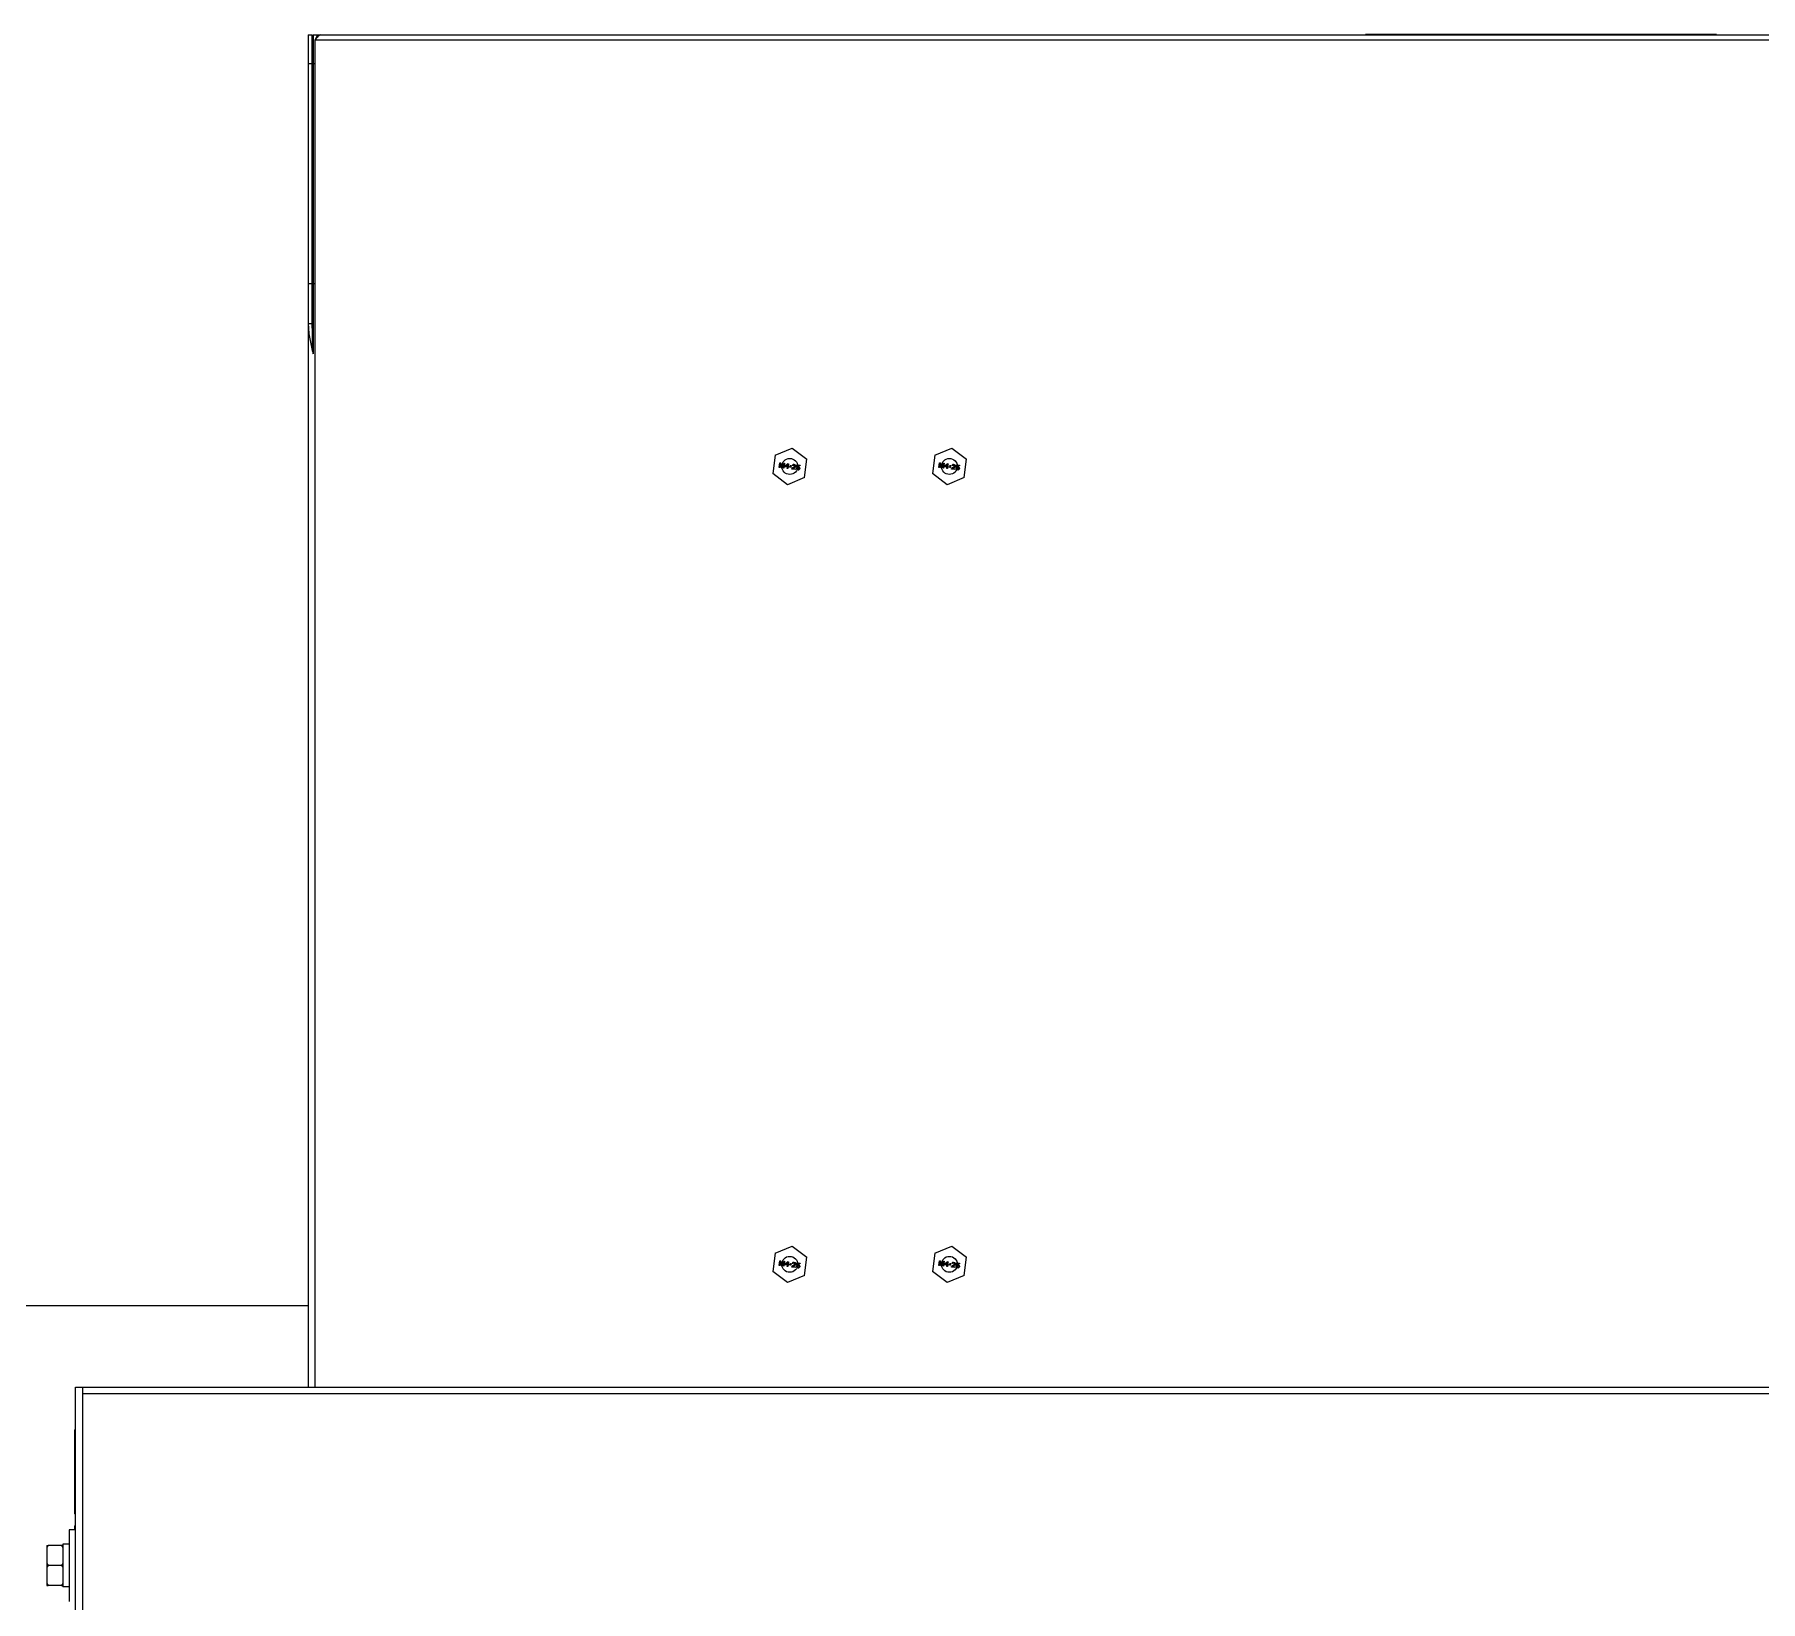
# Model space of a CAD drawing. Header units: millimetres. Extents: x 32496 to 166256, y 3504 to 23939.
# Drawn here: x 102161.1 to 102593.6, y 7928.1 to 8320.8 of the extents above; entities that cross this region are included whole.
import ezdxf

# ---------------------------------------------------------------- set-up
doc = ezdxf.new("R2010")
doc.units = ezdxf.units.MM
doc.layers.get('0').update_dxf_attribs({"lineweight": 35})
for name, color, linetype in [('2401-00854_BSO-M4-25_1_0', 7, 'Continuous'), ('2401-01144-S-M6-16HWM_1_0', 7, 'Continuous'), ('4215-19366_1_1_0', 7, 'Continuous'), ('4215-19373_1_1_0', 7, 'Continuous'), ('4215-19398_1-20250317_1_0', 7, 'Continuous'), ('4215-19398_2_1_0', 7, 'Continuous'), ('4215-19398_6_1_0', 7, 'Continuous'), ('4215-19398_9_1_0', 7, 'Continuous'), ('4215-23304_2_1_1_0', 7, 'Continuous'), ('4215-HRQZZ01_1_1_0', 7, 'Continuous'), ('4403-10194_1_0', 7, 'Continuous'), ('QIAOJIA_0', 7, 'Continuous')]:
    doc.layers.add(name, color=color, linetype=linetype)

# ---------------------------------------------------------------- blocks, each defined once
blk = doc.blocks.new('gtrytrgtrr')
at = {"layer": '2401-00854_BSO-M4-25_1_0', "color": 7, "linetype": 'Continuous'}
for p, q in [((70569.83, -72861), (70569.25, -72865.58)), ((70569.83, -72861), (70574.09, -72859.21)), ((70570.88, -72864.06), (70571.03, -72862.87)), ((70571.03, -72862.87), (70571.26, -72862.9)), ((70571.15, -72863.15), (70571.03, -72864.08)), ((70571.15, -72863.15), (70571.38, -72864.13)), ((70571.49, -72864.01), (70571.26, -72862.9)), ((70572, -72863), (70571.49, -72864.01)), ((70571.58, -72864.15), (70572.04, -72863.26)), ((70571.92, -72864.2), (70572.04, -72863.26)), ((70572, -72863), (70572.22, -72863.02)), ((70572.22, -72863.02), (70572.07, -72864.21)), ((70573.02, -72863.12), (70572.34, -72863.73)), ((70573.02, -72863.12), (70573.17, -72863.14)), ((70573.17, -72863.14), (70573.08, -72863.83)), ((70574.09, -72859.21), (70577.77, -72862)), ((70577.19, -72866.58), (70577.77, -72862)), ((70609.83, -72861), (70609.25, -72865.58)), ((70609.83, -72861), (70614.09, -72859.21)), ((70610.88, -72864.06), (70611.03, -72862.87)), ((70611.03, -72862.87), (70611.26, -72862.9)), ((70611.15, -72863.15), (70611.03, -72864.08)), ((70611.15, -72863.15), (70611.38, -72864.13)), ((70611.49, -72864.01), (70611.26, -72862.9)), ((70612, -72863), (70611.49, -72864.01)), ((70611.58, -72864.15), (70612.04, -72863.26)), ((70611.92, -72864.2), (70612.04, -72863.26)), ((70612, -72863), (70612.22, -72863.02)), ((70612.22, -72863.02), (70612.07, -72864.21)), ((70613.02, -72863.12), (70612.34, -72863.73)), ((70613.02, -72863.12), (70613.17, -72863.14)), ((70613.17, -72863.14), (70613.08, -72863.83)), ((70614.09, -72859.21), (70617.77, -72862)), ((70617.19, -72866.58), (70617.77, -72862)), ((70572.93, -72868.37), (70569.25, -72865.58)), ((70571.03, -72864.08), (70570.88, -72864.06)), ((70571.58, -72864.15), (70571.38, -72864.13)), ((70572.07, -72864.21), (70571.92, -72864.2)), ((70572.32, -72863.89), (70572.34, -72863.73)), ((70572.91, -72863.96), (70572.32, -72863.89)), ((70572.51, -72863.75), (70572.99, -72863.33)), ((70572.51, -72863.75), (70572.93, -72863.81)), ((70572.87, -72864.31), (70572.91, -72863.96)), ((70573.02, -72864.33), (70572.87, -72864.31)), ((70572.93, -72863.81), (70572.99, -72863.33)), ((70577.19, -72866.58), (70572.93, -72868.37)), ((70573.06, -72863.98), (70573.02, -72864.33)), ((70573.31, -72864.01), (70573.06, -72863.98)), ((70573.08, -72863.83), (70573.33, -72863.86)), ((70573.33, -72863.86), (70573.31, -72864.01)), ((70573.69, -72863.8), (70573.52, -72863.93)), ((70573.52, -72863.93), (70573.54, -72863.96)), ((70573.54, -72863.96), (70573.68, -72863.85)), ((70573.59, -72863.61), (70573.56, -72863.63)), ((70573.56, -72863.63), (70573.69, -72863.8)), ((70573.69, -72863.75), (70573.59, -72863.61)), ((70573.66, -72864.03), (70573.68, -72863.85)), ((70573.71, -72864.03), (70573.66, -72864.03)), ((70573.69, -72863.75), (70573.72, -72863.57)), ((70573.73, -72863.86), (70573.71, -72864.03)), ((70573.72, -72863.57), (70573.77, -72863.58)), ((70573.73, -72863.86), (70573.84, -72864)), ((70573.77, -72863.58), (70573.74, -72863.76)), ((70573.88, -72863.65), (70573.74, -72863.76)), ((70573.74, -72863.81), (70573.91, -72863.67)), ((70573.87, -72863.98), (70573.74, -72863.81)), ((70573.84, -72864), (70573.87, -72863.98)), ((70573.91, -72863.67), (70573.88, -72863.65)), ((70574.01, -72864.46), (70574.02, -72864.33)), ((70574.9, -72864.57), (70574.01, -72864.46)), ((70574.8, -72863.79), (70574.02, -72864.33)), ((70574.18, -72863.45), (70574.15, -72863.55)), ((70574.27, -72863.57), (70574.15, -72863.55)), ((70574.3, -72863.36), (70574.18, -72863.45)), ((70574.22, -72864.36), (70574.91, -72863.88)), ((70574.22, -72864.36), (70574.92, -72864.44)), ((70574.27, -72863.57), (70574.33, -72863.5)), ((70574.4, -72863.32), (70574.3, -72863.36)), ((70574.33, -72863.5), (70574.41, -72863.45)), ((70574.58, -72863.32), (70574.4, -72863.32)), ((70574.41, -72863.45), (70574.54, -72863.44)), ((70574.64, -72863.46), (70574.54, -72863.44)), ((70574.58, -72863.32), (70574.68, -72863.33)), ((70574.64, -72863.46), (70574.76, -72863.5)), ((70574.82, -72863.38), (70574.68, -72863.33)), ((70574.76, -72863.5), (70574.83, -72863.56)), ((70574.86, -72863.69), (70574.8, -72863.79)), ((70574.92, -72863.44), (70574.82, -72863.38)), ((70574.83, -72863.56), (70574.87, -72863.64)), ((70574.86, -72863.69), (70574.87, -72863.64)), ((70574.92, -72864.44), (70574.9, -72864.57)), ((70574.91, -72863.88), (70574.97, -72863.81)), ((70575, -72863.55), (70574.92, -72863.44)), ((70574.97, -72863.81), (70575.01, -72863.71)), ((70575.02, -72863.66), (70575, -72863.55)), ((70575.02, -72863.66), (70575.01, -72863.71)), ((70575.14, -72864.29), (70575.29, -72864.31)), ((70575.14, -72864.29), (70575.17, -72864.4)), ((70575.17, -72864.06), (70575.25, -72863.41)), ((70575.34, -72864.09), (70575.17, -72864.06)), ((70575.17, -72864.4), (70575.24, -72864.51)), ((70575.24, -72864.51), (70575.35, -72864.6)), ((70575.25, -72863.41), (70576.09, -72863.51)), ((70575.32, -72864.42), (70575.29, -72864.31)), ((70575.36, -72863.55), (70575.31, -72863.95)), ((70575.44, -72863.89), (70575.31, -72863.95)), ((70575.39, -72864.48), (70575.32, -72864.42)), ((70575.34, -72864.09), (70575.45, -72864.02)), ((70575.35, -72864.6), (70575.47, -72864.64)), ((70576.08, -72863.64), (70575.36, -72863.55)), ((70575.49, -72864.52), (70575.39, -72864.48)), ((70575.57, -72863.88), (70575.44, -72863.89)), ((70575.45, -72864.02), (70575.55, -72864.01)), ((70575.62, -72864.66), (70575.47, -72864.64)), ((70575.49, -72864.52), (70575.64, -72864.54)), ((70575.7, -72864.03), (70575.55, -72864.01)), ((70575.57, -72863.88), (70575.72, -72863.9)), ((70575.62, -72864.66), (70575.75, -72864.65)), ((70575.74, -72864.52), (70575.64, -72864.54)), ((70575.7, -72864.03), (70575.8, -72864.07)), ((70575.84, -72863.94), (70575.72, -72863.9)), ((70575.82, -72864.48), (70575.74, -72864.52)), ((70575.75, -72864.65), (70575.88, -72864.59)), ((70575.8, -72864.07), (70575.86, -72864.13)), ((70575.88, -72864.41), (70575.82, -72864.48)), ((70575.95, -72864.03), (70575.84, -72863.94)), ((70575.86, -72864.13), (70575.9, -72864.21)), ((70575.91, -72864.34), (70575.88, -72864.41)), ((70575.88, -72864.59), (70575.97, -72864.5)), ((70575.9, -72864.21), (70575.92, -72864.29)), ((70575.91, -72864.34), (70575.92, -72864.29)), ((70576.01, -72864.15), (70575.95, -72864.03)), ((70575.97, -72864.5), (70576.03, -72864.38)), ((70576.05, -72864.28), (70576.01, -72864.15)), ((70576.05, -72864.28), (70576.03, -72864.38)), ((70576.09, -72863.51), (70576.08, -72863.64)), ((70612.93, -72868.37), (70609.25, -72865.58)), ((70611.03, -72864.08), (70610.88, -72864.06)), ((70611.58, -72864.15), (70611.38, -72864.13)), ((70612.07, -72864.21), (70611.92, -72864.2)), ((70612.32, -72863.89), (70612.34, -72863.73)), ((70612.91, -72863.96), (70612.32, -72863.89)), ((70612.51, -72863.75), (70612.99, -72863.33)), ((70612.51, -72863.75), (70612.93, -72863.81)), ((70612.87, -72864.31), (70612.91, -72863.96)), ((70613.02, -72864.33), (70612.87, -72864.31)), ((70612.93, -72863.81), (70612.99, -72863.33)), ((70617.19, -72866.58), (70612.93, -72868.37)), ((70613.06, -72863.98), (70613.02, -72864.33)), ((70613.31, -72864.01), (70613.06, -72863.98)), ((70613.08, -72863.83), (70613.33, -72863.86)), ((70613.33, -72863.86), (70613.31, -72864.01)), ((70613.69, -72863.8), (70613.52, -72863.93)), ((70613.52, -72863.93), (70613.54, -72863.96)), ((70613.54, -72863.96), (70613.68, -72863.85)), ((70613.59, -72863.61), (70613.56, -72863.63)), ((70613.56, -72863.63), (70613.69, -72863.8)), ((70613.69, -72863.75), (70613.59, -72863.61)), ((70613.66, -72864.03), (70613.68, -72863.85)), ((70613.71, -72864.03), (70613.66, -72864.03)), ((70613.69, -72863.75), (70613.72, -72863.57)), ((70613.73, -72863.86), (70613.71, -72864.03)), ((70613.72, -72863.57), (70613.77, -72863.58)), ((70613.73, -72863.86), (70613.84, -72864)), ((70613.77, -72863.58), (70613.74, -72863.76)), ((70613.88, -72863.65), (70613.74, -72863.76)), ((70613.74, -72863.81), (70613.91, -72863.67)), ((70613.87, -72863.98), (70613.74, -72863.81)), ((70613.84, -72864), (70613.87, -72863.98)), ((70613.91, -72863.67), (70613.88, -72863.65)), ((70614.01, -72864.46), (70614.02, -72864.33)), ((70614.9, -72864.57), (70614.01, -72864.46)), ((70614.8, -72863.79), (70614.02, -72864.33)), ((70614.18, -72863.45), (70614.15, -72863.55)), ((70614.27, -72863.57), (70614.15, -72863.55)), ((70614.3, -72863.36), (70614.18, -72863.45)), ((70614.22, -72864.36), (70614.91, -72863.88)), ((70614.22, -72864.36), (70614.92, -72864.44)), ((70614.27, -72863.57), (70614.33, -72863.5)), ((70614.4, -72863.32), (70614.3, -72863.36)), ((70614.33, -72863.5), (70614.41, -72863.45)), ((70614.58, -72863.32), (70614.4, -72863.32)), ((70614.41, -72863.45), (70614.54, -72863.44)), ((70614.64, -72863.46), (70614.54, -72863.44)), ((70614.58, -72863.32), (70614.68, -72863.33)), ((70614.64, -72863.46), (70614.76, -72863.5)), ((70614.82, -72863.38), (70614.68, -72863.33)), ((70614.76, -72863.5), (70614.83, -72863.56)), ((70614.86, -72863.69), (70614.8, -72863.79)), ((70614.92, -72863.44), (70614.82, -72863.38)), ((70614.83, -72863.56), (70614.87, -72863.64)), ((70614.86, -72863.69), (70614.87, -72863.64)), ((70614.92, -72864.44), (70614.9, -72864.57)), ((70614.91, -72863.88), (70614.97, -72863.81)), ((70615, -72863.55), (70614.92, -72863.44)), ((70614.97, -72863.81), (70615.01, -72863.71)), ((70615.02, -72863.66), (70615, -72863.55)), ((70615.02, -72863.66), (70615.01, -72863.71)), ((70615.14, -72864.29), (70615.29, -72864.31)), ((70615.14, -72864.29), (70615.17, -72864.4)), ((70615.17, -72864.06), (70615.25, -72863.41)), ((70615.34, -72864.09), (70615.17, -72864.06)), ((70615.17, -72864.4), (70615.24, -72864.51)), ((70615.24, -72864.51), (70615.35, -72864.6)), ((70615.25, -72863.41), (70616.09, -72863.51)), ((70615.32, -72864.42), (70615.29, -72864.31)), ((70615.36, -72863.55), (70615.31, -72863.95)), ((70615.44, -72863.89), (70615.31, -72863.95)), ((70615.39, -72864.48), (70615.32, -72864.42)), ((70615.34, -72864.09), (70615.45, -72864.02)), ((70615.35, -72864.6), (70615.47, -72864.64)), ((70616.08, -72863.64), (70615.36, -72863.55)), ((70615.49, -72864.52), (70615.39, -72864.48)), ((70615.57, -72863.88), (70615.44, -72863.89)), ((70615.45, -72864.02), (70615.55, -72864.01)), ((70615.62, -72864.66), (70615.47, -72864.64)), ((70615.49, -72864.52), (70615.64, -72864.54)), ((70615.7, -72864.03), (70615.55, -72864.01)), ((70615.57, -72863.88), (70615.72, -72863.9)), ((70615.62, -72864.66), (70615.75, -72864.65)), ((70615.74, -72864.52), (70615.64, -72864.54)), ((70615.7, -72864.03), (70615.8, -72864.07)), ((70615.84, -72863.94), (70615.72, -72863.9)), ((70615.82, -72864.48), (70615.74, -72864.52)), ((70615.75, -72864.65), (70615.88, -72864.59)), ((70615.8, -72864.07), (70615.86, -72864.13)), ((70615.88, -72864.41), (70615.82, -72864.48)), ((70615.95, -72864.03), (70615.84, -72863.94)), ((70615.86, -72864.13), (70615.9, -72864.21)), ((70615.91, -72864.34), (70615.88, -72864.41)), ((70615.88, -72864.59), (70615.97, -72864.5)), ((70615.9, -72864.21), (70615.92, -72864.29)), ((70615.91, -72864.34), (70615.92, -72864.29)), ((70616.01, -72864.15), (70615.95, -72864.03)), ((70615.97, -72864.5), (70616.03, -72864.38)), ((70616.05, -72864.28), (70616.01, -72864.15)), ((70616.05, -72864.28), (70616.03, -72864.38)), ((70616.09, -72863.51), (70616.08, -72863.64)), ((70569.83, -73061), (70569.25, -73065.58)), ((70569.83, -73061), (70574.09, -73059.21)), ((70574.09, -73059.21), (70577.77, -73062)), ((70577.19, -73066.58), (70577.77, -73062)), ((70609.83, -73061), (70609.25, -73065.58)), ((70609.83, -73061), (70614.09, -73059.21)), ((70614.09, -73059.21), (70617.77, -73062)), ((70617.19, -73066.58), (70617.77, -73062)), ((70572.93, -73068.37), (70569.25, -73065.58)), ((70570.88, -73064.06), (70571.03, -73062.87)), ((70571.03, -73064.08), (70570.88, -73064.06)), ((70571.03, -73062.87), (70571.26, -73062.9)), ((70571.15, -73063.15), (70571.03, -73064.08)), ((70571.15, -73063.15), (70571.38, -73064.13)), ((70571.49, -73064.01), (70571.26, -73062.9)), ((70571.58, -73064.15), (70571.38, -73064.13)), ((70572, -73063), (70571.49, -73064.01)), ((70571.58, -73064.15), (70572.04, -73063.26)), ((70571.92, -73064.2), (70572.04, -73063.26)), ((70572.07, -73064.21), (70571.92, -73064.2)), ((70572, -73063), (70572.22, -73063.02)), ((70572.22, -73063.02), (70572.07, -73064.21)), ((70572.32, -73063.89), (70572.34, -73063.73)), ((70572.91, -73063.96), (70572.32, -73063.89)), ((70573.02, -73063.12), (70572.34, -73063.73)), ((70572.51, -73063.75), (70572.99, -73063.33)), ((70572.51, -73063.75), (70572.93, -73063.81)), ((70572.87, -73064.31), (70572.91, -73063.96)), ((70573.02, -73064.33), (70572.87, -73064.31)), ((70572.93, -73063.81), (70572.99, -73063.33)), ((70573.02, -73063.12), (70573.17, -73063.14)), ((70573.06, -73063.98), (70573.02, -73064.33)), ((70573.31, -73064.01), (70573.06, -73063.98)), ((70573.17, -73063.14), (70573.08, -73063.83)), ((70573.08, -73063.83), (70573.33, -73063.86)), ((70573.33, -73063.86), (70573.31, -73064.01)), ((70573.69, -73063.8), (70573.52, -73063.93)), ((70573.52, -73063.93), (70573.54, -73063.96)), ((70573.54, -73063.96), (70573.68, -73063.85)), ((70573.59, -73063.61), (70573.56, -73063.63)), ((70573.56, -73063.63), (70573.69, -73063.8)), ((70573.69, -73063.75), (70573.59, -73063.61)), ((70573.66, -73064.03), (70573.68, -73063.85)), ((70573.71, -73064.03), (70573.66, -73064.03)), ((70573.69, -73063.75), (70573.72, -73063.57)), ((70573.73, -73063.86), (70573.71, -73064.03)), ((70573.72, -73063.57), (70573.77, -73063.58)), ((70573.73, -73063.86), (70573.84, -73064)), ((70573.77, -73063.58), (70573.74, -73063.76)), ((70573.88, -73063.65), (70573.74, -73063.76)), ((70573.74, -73063.81), (70573.91, -73063.67)), ((70573.87, -73063.98), (70573.74, -73063.81)), ((70573.84, -73064), (70573.87, -73063.98)), ((70573.91, -73063.67), (70573.88, -73063.65)), ((70574.01, -73064.46), (70574.02, -73064.33)), ((70574.9, -73064.57), (70574.01, -73064.46)), ((70574.8, -73063.79), (70574.02, -73064.33)), ((70574.18, -73063.45), (70574.15, -73063.55)), ((70574.27, -73063.57), (70574.15, -73063.55)), ((70574.3, -73063.36), (70574.18, -73063.45)), ((70574.22, -73064.36), (70574.91, -73063.88)), ((70574.22, -73064.36), (70574.92, -73064.44)), ((70574.27, -73063.57), (70574.33, -73063.5)), ((70574.4, -73063.32), (70574.3, -73063.36)), ((70574.33, -73063.5), (70574.41, -73063.45)), ((70574.58, -73063.32), (70574.4, -73063.32)), ((70574.41, -73063.45), (70574.54, -73063.44)), ((70574.64, -73063.46), (70574.54, -73063.44)), ((70574.58, -73063.32), (70574.68, -73063.33)), ((70574.64, -73063.46), (70574.76, -73063.5)), ((70574.82, -73063.38), (70574.68, -73063.33)), ((70574.76, -73063.5), (70574.83, -73063.56)), ((70574.86, -73063.69), (70574.8, -73063.79)), ((70574.92, -73063.44), (70574.82, -73063.38)), ((70574.83, -73063.56), (70574.87, -73063.64)), ((70574.86, -73063.69), (70574.87, -73063.64)), ((70574.92, -73064.44), (70574.9, -73064.57)), ((70574.91, -73063.88), (70574.97, -73063.81)), ((70575, -73063.55), (70574.92, -73063.44)), ((70574.97, -73063.81), (70575.01, -73063.71)), ((70575.02, -73063.66), (70575, -73063.55)), ((70575.02, -73063.66), (70575.01, -73063.71)), ((70575.14, -73064.29), (70575.29, -73064.31)), ((70575.14, -73064.29), (70575.17, -73064.4)), ((70575.17, -73064.06), (70575.25, -73063.41)), ((70575.34, -73064.09), (70575.17, -73064.06)), ((70575.17, -73064.4), (70575.24, -73064.51)), ((70575.24, -73064.51), (70575.35, -73064.6)), ((70575.25, -73063.41), (70576.09, -73063.51)), ((70575.32, -73064.42), (70575.29, -73064.31)), ((70575.36, -73063.55), (70575.31, -73063.95)), ((70575.44, -73063.89), (70575.31, -73063.95)), ((70575.39, -73064.48), (70575.32, -73064.42)), ((70575.34, -73064.09), (70575.45, -73064.02)), ((70575.35, -73064.6), (70575.47, -73064.64)), ((70576.08, -73063.64), (70575.36, -73063.55)), ((70575.49, -73064.52), (70575.39, -73064.48)), ((70575.57, -73063.88), (70575.44, -73063.89)), ((70575.45, -73064.02), (70575.55, -73064.01)), ((70575.62, -73064.66), (70575.47, -73064.64)), ((70575.49, -73064.52), (70575.64, -73064.54)), ((70575.7, -73064.03), (70575.55, -73064.01)), ((70575.57, -73063.88), (70575.72, -73063.9)), ((70575.62, -73064.66), (70575.75, -73064.65)), ((70575.74, -73064.52), (70575.64, -73064.54)), ((70575.7, -73064.03), (70575.8, -73064.07)), ((70575.84, -73063.94), (70575.72, -73063.9)), ((70575.82, -73064.48), (70575.74, -73064.52)), ((70575.75, -73064.65), (70575.88, -73064.59)), ((70575.8, -73064.07), (70575.86, -73064.13)), ((70575.88, -73064.41), (70575.82, -73064.48)), ((70575.95, -73064.03), (70575.84, -73063.94)), ((70575.86, -73064.13), (70575.9, -73064.21)), ((70575.91, -73064.34), (70575.88, -73064.41)), ((70575.88, -73064.59), (70575.97, -73064.5)), ((70575.9, -73064.21), (70575.92, -73064.29)), ((70575.91, -73064.34), (70575.92, -73064.29)), ((70576.01, -73064.15), (70575.95, -73064.03)), ((70575.97, -73064.5), (70576.03, -73064.38)), ((70576.05, -73064.28), (70576.01, -73064.15)), ((70576.05, -73064.28), (70576.03, -73064.38)), ((70576.09, -73063.51), (70576.08, -73063.64)), ((70612.93, -73068.37), (70609.25, -73065.58)), ((70610.88, -73064.06), (70611.03, -73062.87)), ((70611.03, -73064.08), (70610.88, -73064.06)), ((70611.03, -73062.87), (70611.26, -73062.9)), ((70611.15, -73063.15), (70611.03, -73064.08)), ((70611.15, -73063.15), (70611.38, -73064.13)), ((70611.49, -73064.01), (70611.26, -73062.9)), ((70611.58, -73064.15), (70611.38, -73064.13)), ((70612, -73063), (70611.49, -73064.01)), ((70611.58, -73064.15), (70612.04, -73063.26)), ((70611.92, -73064.2), (70612.04, -73063.26)), ((70612.07, -73064.21), (70611.92, -73064.2)), ((70612, -73063), (70612.22, -73063.02)), ((70612.22, -73063.02), (70612.07, -73064.21)), ((70612.32, -73063.89), (70612.34, -73063.73)), ((70612.91, -73063.96), (70612.32, -73063.89)), ((70613.02, -73063.12), (70612.34, -73063.73)), ((70612.51, -73063.75), (70612.99, -73063.33)), ((70612.51, -73063.75), (70612.93, -73063.81)), ((70612.87, -73064.31), (70612.91, -73063.96)), ((70613.02, -73064.33), (70612.87, -73064.31)), ((70612.93, -73063.81), (70612.99, -73063.33)), ((70613.02, -73063.12), (70613.17, -73063.14)), ((70613.06, -73063.98), (70613.02, -73064.33)), ((70613.31, -73064.01), (70613.06, -73063.98)), ((70613.17, -73063.14), (70613.08, -73063.83)), ((70613.08, -73063.83), (70613.33, -73063.86)), ((70613.33, -73063.86), (70613.31, -73064.01)), ((70613.69, -73063.8), (70613.52, -73063.93)), ((70613.52, -73063.93), (70613.54, -73063.96)), ((70613.54, -73063.96), (70613.68, -73063.85)), ((70613.59, -73063.61), (70613.56, -73063.63)), ((70613.56, -73063.63), (70613.69, -73063.8)), ((70613.69, -73063.75), (70613.59, -73063.61)), ((70613.66, -73064.03), (70613.68, -73063.85)), ((70613.71, -73064.03), (70613.66, -73064.03)), ((70613.69, -73063.75), (70613.72, -73063.57)), ((70613.73, -73063.86), (70613.71, -73064.03)), ((70613.72, -73063.57), (70613.77, -73063.58)), ((70613.73, -73063.86), (70613.84, -73064)), ((70613.77, -73063.58), (70613.74, -73063.76)), ((70613.88, -73063.65), (70613.74, -73063.76)), ((70613.74, -73063.81), (70613.91, -73063.67)), ((70613.87, -73063.98), (70613.74, -73063.81)), ((70613.84, -73064), (70613.87, -73063.98)), ((70613.91, -73063.67), (70613.88, -73063.65)), ((70614.01, -73064.46), (70614.02, -73064.33)), ((70614.9, -73064.57), (70614.01, -73064.46)), ((70614.8, -73063.79), (70614.02, -73064.33)), ((70614.18, -73063.45), (70614.15, -73063.55)), ((70614.27, -73063.57), (70614.15, -73063.55)), ((70614.3, -73063.36), (70614.18, -73063.45)), ((70614.22, -73064.36), (70614.91, -73063.88)), ((70614.22, -73064.36), (70614.92, -73064.44)), ((70614.27, -73063.57), (70614.33, -73063.5)), ((70614.4, -73063.32), (70614.3, -73063.36)), ((70614.33, -73063.5), (70614.41, -73063.45)), ((70614.58, -73063.32), (70614.4, -73063.32)), ((70614.41, -73063.45), (70614.54, -73063.44)), ((70614.64, -73063.46), (70614.54, -73063.44)), ((70614.58, -73063.32), (70614.68, -73063.33)), ((70614.64, -73063.46), (70614.76, -73063.5)), ((70614.82, -73063.38), (70614.68, -73063.33)), ((70614.76, -73063.5), (70614.83, -73063.56)), ((70614.86, -73063.69), (70614.8, -73063.79)), ((70614.92, -73063.44), (70614.82, -73063.38)), ((70614.83, -73063.56), (70614.87, -73063.64)), ((70614.86, -73063.69), (70614.87, -73063.64)), ((70614.92, -73064.44), (70614.9, -73064.57)), ((70614.91, -73063.88), (70614.97, -73063.81)), ((70615, -73063.55), (70614.92, -73063.44)), ((70614.97, -73063.81), (70615.01, -73063.71)), ((70615.02, -73063.66), (70615, -73063.55)), ((70615.02, -73063.66), (70615.01, -73063.71)), ((70615.14, -73064.29), (70615.29, -73064.31)), ((70615.14, -73064.29), (70615.17, -73064.4)), ((70615.17, -73064.06), (70615.25, -73063.41)), ((70615.34, -73064.09), (70615.17, -73064.06)), ((70615.17, -73064.4), (70615.24, -73064.51)), ((70615.24, -73064.51), (70615.35, -73064.6)), ((70615.25, -73063.41), (70616.09, -73063.51)), ((70615.32, -73064.42), (70615.29, -73064.31)), ((70615.36, -73063.55), (70615.31, -73063.95)), ((70615.44, -73063.89), (70615.31, -73063.95)), ((70615.39, -73064.48), (70615.32, -73064.42)), ((70615.34, -73064.09), (70615.45, -73064.02)), ((70615.35, -73064.6), (70615.47, -73064.64)), ((70616.08, -73063.64), (70615.36, -73063.55)), ((70615.49, -73064.52), (70615.39, -73064.48)), ((70615.57, -73063.88), (70615.44, -73063.89)), ((70615.45, -73064.02), (70615.55, -73064.01)), ((70615.62, -73064.66), (70615.47, -73064.64)), ((70615.49, -73064.52), (70615.64, -73064.54)), ((70615.7, -73064.03), (70615.55, -73064.01)), ((70615.57, -73063.88), (70615.72, -73063.9)), ((70615.62, -73064.66), (70615.75, -73064.65)), ((70615.74, -73064.52), (70615.64, -73064.54)), ((70615.7, -73064.03), (70615.8, -73064.07)), ((70615.84, -73063.94), (70615.72, -73063.9)), ((70615.82, -73064.48), (70615.74, -73064.52)), ((70615.75, -73064.65), (70615.88, -73064.59)), ((70615.8, -73064.07), (70615.86, -73064.13)), ((70615.88, -73064.41), (70615.82, -73064.48)), ((70615.95, -73064.03), (70615.84, -73063.94)), ((70615.86, -73064.13), (70615.9, -73064.21)), ((70615.91, -73064.34), (70615.88, -73064.41)), ((70615.88, -73064.59), (70615.97, -73064.5)), ((70615.9, -73064.21), (70615.92, -73064.29)), ((70615.91, -73064.34), (70615.92, -73064.29)), ((70616.01, -73064.15), (70615.95, -73064.03)), ((70615.97, -73064.5), (70616.03, -73064.38)), ((70616.05, -73064.28), (70616.01, -73064.15)), ((70616.05, -73064.28), (70616.03, -73064.38)), ((70616.09, -73063.51), (70616.08, -73063.64)), ((70577.19, -73066.58), (70572.93, -73068.37)), ((70617.19, -73066.58), (70612.93, -73068.37))]:
    blk.add_line(p, q, dxfattribs=at)
at = {"layer": '2401-01144-S-M6-16HWM_1_0', "color": 7, "linetype": 'Continuous'}
for p, q in [((70394.56, -73130.29), (70392.96, -73130.29)), ((70392.96, -73130.29), (70392.96, -73148.29)), ((70387.36, -73134.27), (70387.36, -73144.31)), ((70391.06, -73134.27), (70387.66, -73134.27)), ((70392.96, -73133.94), (70391.36, -73133.94)), ((70391.36, -73133.94), (70391.36, -73144.64)), ((70391.06, -73139.24), (70387.66, -73139.24)), ((70391.06, -73144.27), (70387.66, -73144.27)), ((70391.06, -73144.32), (70387.66, -73144.32)), ((70392.96, -73144.64), (70391.36, -73144.64))]:
    blk.add_line(p, q, dxfattribs=at)
for points, knots in [([(70387.36, -73134.27), (70387.39, -73134.27), (70387.49, -73134.27), (70387.59, -73134.27), (70387.66, -73134.27)], [0, 0, 0, 0, 0.23369, 1, 1, 1, 1]), ([(70387.66, -73134.27), (70387.64, -73134.31), (70387.53, -73134.5), (70387.43, -73134.69), (70387.36, -73134.83)], [0, 0, 0, 0, 0.250911, 1, 1, 1, 1]), ([(70391.36, -73134.27), (70391.34, -73134.27), (70391.24, -73134.27), (70391.14, -73134.27), (70391.06, -73134.27)], [0, 0, 0, 0, 0.23369, 1, 1, 1, 1]), ([(70391.06, -73134.27), (70391.09, -73134.31), (70391.2, -73134.5), (70391.29, -73134.69), (70391.36, -73134.83)], [0, 0, 0, 0, 0.25091, 1, 1, 1, 1]), ([(70387.36, -73138.67), (70387.38, -73138.72), (70387.48, -73138.91), (70387.58, -73139.1), (70387.66, -73139.24)], [0, 0, 0, 0, 0.249123, 1, 1, 1, 1]), ([(70387.66, -73139.24), (70387.64, -73139.29), (70387.53, -73139.48), (70387.43, -73139.67), (70387.36, -73139.81)], [0, 0, 0, 0, 0.250845, 1, 1, 1, 1]), ([(70391.36, -73138.67), (70391.34, -73138.72), (70391.25, -73138.91), (70391.14, -73139.1), (70391.06, -73139.24)], [0, 0, 0, 0, 0.249123, 1, 1, 1, 1]), ([(70391.06, -73139.24), (70391.09, -73139.29), (70391.2, -73139.48), (70391.29, -73139.67), (70391.36, -73139.81)], [0, 0, 0, 0, 0.250844, 1, 1, 1, 1]), ([(70387.36, -73143.69), (70387.38, -73143.74), (70387.48, -73143.93), (70387.58, -73144.12), (70387.66, -73144.27)], [0, 0, 0, 0, 0.24919, 1, 1, 1, 1]), ([(70387.66, -73144.27), (70387.64, -73144.27), (70387.54, -73144.27), (70387.44, -73144.27), (70387.36, -73144.27)], [0, 0, 0, 0, 0.265514, 1, 1, 1, 1]), ([(70387.36, -73144.31), (70387.39, -73144.31), (70387.49, -73144.31), (70387.59, -73144.32), (70387.66, -73144.32)], [0, 0, 0, 0, 0.23369, 1, 1, 1, 1]), ([(70391.36, -73143.69), (70391.34, -73143.74), (70391.25, -73143.93), (70391.14, -73144.12), (70391.06, -73144.27)], [0, 0, 0, 0, 0.24919, 1, 1, 1, 1]), ([(70391.06, -73144.27), (70391.09, -73144.27), (70391.19, -73144.27), (70391.29, -73144.27), (70391.36, -73144.27)], [0, 0, 0, 0, 0.265512, 1, 1, 1, 1]), ([(70391.36, -73144.31), (70391.34, -73144.31), (70391.24, -73144.31), (70391.14, -73144.32), (70391.06, -73144.32)], [0, 0, 0, 0, 0.23369, 1, 1, 1, 1])]:
    blk.add_open_spline(points, degree=3, knots=knots, dxfattribs=at)
at = {"layer": '4215-19366_1_1_0', "color": 7, "linetype": 'Continuous'}
for q in [(70394.56, -73129.29), (70394.26, -73130.29)]:
    blk.add_line((70394.26, -73129.29), q, dxfattribs=at)
at = {"layer": '4215-19373_1_1_0', "color": 7, "linetype": 'Continuous'}
for p, q in [((70394.26, -73105.29), (70394.56, -73105.29)), ((70394.26, -73105.29), (70394.26, -73126.29)), ((70394.56, -73126.29), (70394.26, -73126.29))]:
    blk.add_line(p, q, dxfattribs=at)
at = {"layer": '4215-19373_1_1_0', "color": 9, "linetype": 'Continuous'}
blk.add_line((70394.26, -73125.09), (70394.56, -73125.09), dxfattribs=at)
at = {"layer": '4215-19373_1_1_0', "color": 7, "linetype": 'Continuous'}
blk.add_arc((70396.26, -73106.29), 2, 148.4, 149.9992, dxfattribs=at)
at = {"layer": '4215-19398_1-20250317_1_0', "color": 7, "linetype": 'Continuous'}
for p, q in [((70452.86, -72755.59), (70453.86, -72755.59)), ((70452.86, -72755.59), (70452.86, -73094.54)), ((70453.86, -72827.94), (70453.86, -72755.59)), ((70454.06, -72755.59), (70456.01, -72755.59)), ((70454.06, -72755.59), (70454.06, -72835.59)), ((70452.86, -72827.94), (70453.86, -72827.94))]:
    blk.add_line(p, q, dxfattribs=at)
at = {"layer": '4215-19398_1-20250317_1_0', "color": 9, "linetype": 'Continuous'}
for p, q in [((70453.86, -72762.91), (70452.86, -72762.91)), ((70454.61, -72762.91), (70454.06, -72762.91)), ((70452.86, -72817.91), (70453.86, -72817.91)), ((70454.06, -72817.91), (70454.61, -72817.91))]:
    blk.add_line(p, q, dxfattribs=at)
at = {"layer": '4215-19398_1-20250317_1_0', "color": 7, "linetype": 'Continuous'}
blk.add_lwpolyline([(70454.06, -72835.59), (70453.96, -72833.04), (70453.89, -72830.49), (70453.86, -72827.94)], dxfattribs=at)
blk.add_arc((70699.8, -72774.92), 253.11, 193.6757, 193.8699, dxfattribs=at)
blk.add_open_spline([(70452.86, -72827.94), (70452.86, -72829.09), (70453.08, -72831.39), (70453.59, -72833.64), (70453.86, -72834.76)], degree=3, knots=[0, 0, 0, 0, 0.499857, 1, 1, 1, 1], dxfattribs=at)
at = {"layer": '4215-19398_2_1_0', "color": 7, "linetype": 'Continuous'}
blk.add_line((70453.86, -72757.06), (70454.06, -72757.06), dxfattribs=at)
at = {"layer": '4215-19398_6_1_0', "color": 7, "linetype": 'Continuous'}
blk.add_line((70454.06, -72756.59), (70453.86, -72756.59), dxfattribs=at)
at = {"layer": '4215-19398_9_1_0', "color": 7, "linetype": 'Continuous'}
for p, q in [((70454.06, -72757.38), (70453.86, -72757.38)), ((70454.06, -72757.98), (70453.86, -72757.98))]:
    blk.add_line(p, q, dxfattribs=at)
at = {"layer": '4215-23304_2_1_1_0', "color": 7, "linetype": 'Continuous'}
for p, q in [((70394.56, -73094.54), (71128.96, -73094.54)), ((70394.56, -74416.04), (70394.56, -73094.54)), ((70396.26, -73094.54), (70396.26, -73096.24))]:
    blk.add_line(p, q, dxfattribs=at)
at = {"layer": '4215-23304_2_1_1_0', "color": 9, "linetype": 'Continuous'}
for p, q in [((71127.26, -73096.24), (70396.26, -73096.24)), ((70396.26, -73096.24), (70396.26, -74414.34))]:
    blk.add_line(p, q, dxfattribs=at)
at = {"layer": '4215-HRQZZ01_1_1_0', "color": 9, "linetype": 'Continuous'}
blk.add_line((71072.41, -72756.99), (70454.61, -72756.99), dxfattribs=at)
at = {"layer": '4215-HRQZZ01_1_1_0', "color": 7, "linetype": 'Continuous'}
for p, q in [((70454.61, -73094.54), (70454.61, -72756.99)), ((70456.01, -72755.59), (71071.01, -72755.59))]:
    blk.add_line(p, q, dxfattribs=at)
for centre in [(70573.51, -72863.79), (70613.51, -72863.79), (70573.51, -73063.79), (70613.51, -73063.79)]:
    blk.add_circle(centre, 2, dxfattribs=at)
blk.add_arc((70456.01, -72756.99), 1.4, 90, 180, dxfattribs=at)
blk.add_open_spline([(70454.61, -72756.99), (70454.73, -72756.81), (70454.94, -72756.47), (70455.23, -72756.08), (70455.48, -72755.83), (70455.65, -72755.7), (70455.83, -72755.61), (70455.95, -72755.59), (70456.01, -72755.59)], degree=3, knots=[0, 0, 0, 0, 0.312861, 0.592688, 0.713407, 0.819421, 0.913628, 1, 1, 1, 1], dxfattribs=at)
at = {"layer": '4403-10194_1_0', "color": 7, "linetype": 'Continuous'}
for p, q in [((70805.76, -72755.54), (70717.76, -72755.54)), ((70717.76, -72755.59), (70717.76, -72755.54)), ((70805.76, -72755.54), (70805.76, -72755.59))]:
    blk.add_line(p, q, dxfattribs=at)
at = {"layer": '4403-10194_1_0', "color": 9, "linetype": 'Continuous'}
for p, q in [((70720.76, -72755.54), (70720.76, -72755.59)), ((70802.76, -72755.59), (70802.76, -72755.54))]:
    blk.add_line(p, q, dxfattribs=at)
at = {"layer": 'QIAOJIA_0', "color": 7, "linetype": 'Continuous'}
blk.add_line((70317.41, -73074.09), (70452.86, -73074.09), dxfattribs=at)

msp = doc.modelspace()

# ---------------------------------------------------------------- block references
msp.add_blockref('gtrytrgtrr', (31776.885, 81076.369))

doc.saveas('drawing.dxf')
